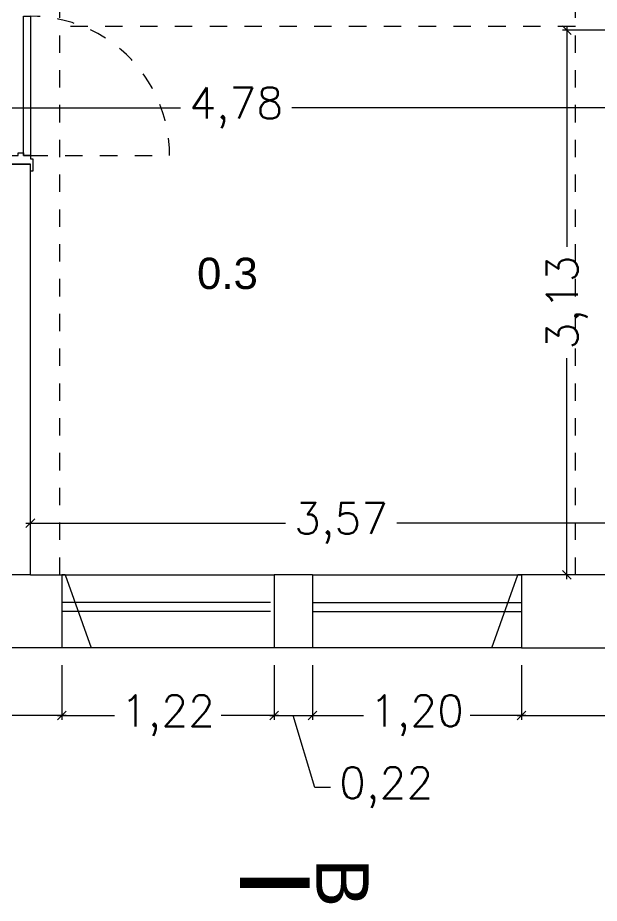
# Model space of a CAD drawing. Header units: millimetres. Extents: x 1778 to 2471, y 1406 to 1876.
# Drawn here: x 1840.56 to 1843.9, y 1645.16 to 1650.25 of the extents above; entities that cross this region are included whole.
import ezdxf
from ezdxf.enums import TextEntityAlignment as Align

# ---------------------------------------------------------------- set-up
doc = ezdxf.new("R2010")
doc.units = ezdxf.units.MM
doc.linetypes.add('DASHED', pattern=[19.05, 12.7, -6.35])
doc.linetypes.add('HIDDEN', pattern=[9.525, 6.35, -3.175])
for name, color, linetype in [('ARQ_CONSTRUIR_CORTE', 10, 'Continuous'), ('ARQ_CONSTRUIR_VISTA', 30, 'Continuous'), ('ARQ_CONTRUIR_VAOS', 40, 'Continuous'), ('ARQ_DEMOLIR_CORTE', 2, 'Continuous'), ('ARQ_EXISNTENTE_VISTA', 9, 'Continuous'), ('ARQ_EXISTENTE_CORTE', 6, 'Continuous'), ('ARQ_LINHA_CORTE', 4, 'Continuous')]:
    doc.layers.add(name, color=color, linetype=linetype)
doc.layers.add('ARQ_COTAS', color=5, linetype='Continuous', lineweight=0)
doc.styles.add('ROMA1_20', font='romans.shx', dxfattribs={"height": 0.18})
doc.styles.get("Standard").update_dxf_attribs({"font": 'arial.ttf'})
doc.dimstyles.new('1_100', dxfattribs={"dimscale": 0.5, "dimtxt": 0.1, "dimasz": 0.1, "dimexe": 0.05, "dimexo": 0.2, "dimgap": 0.09, "dimtad": 0, "dimzin": 0, "dimtxsty": 'ROMA1_20', "dimblk": 'OBLIQUE', "dimcen": 0.1, "dimdle": 0.05, "dimazin": 0, "dimtfac": 1, "dimtofl": 0, "dimtmove": 1, "dimatfit": 3, "dimldrblk": 'DOTSMALL', "dimfxl": 0.075, "dimtolj": 1, "dimtzin": 0, "dimarcsym": 0})

# ---------------------------------------------------------------- blocks, each defined once
blk = doc.blocks.new('_Oblique')
at = {"color": 0, "linetype": 'ByBlock', "lineweight": -2}
blk.add_line((-0.5, -0.5), (0.5, 0.5), dxfattribs=at)
blk = doc.blocks.new('*D109')
at = {"layer": 'ARQ_COTAS', "color": 0, "lineweight": -2}
for p, q in [((1840.63, 1647.1477), (1840.63, 1647.3698)), ((1844.2, 1647.1477), (1844.2, 1647.3698)), ((1840.605, 1647.3448), (1842.0957, 1647.3448)), ((1844.225, 1647.3448), (1842.7343, 1647.3448))]:
    blk.add_line(p, q, dxfattribs=at)
at = {"layer": 'Defpoints', "color": 0}
for p in [(1844.2, 1647.3448), (1840.63, 1647.0477), (1844.2, 1647.0477)]:
    blk.add_point(p, dxfattribs=at)
at = {"layer": 'ARQ_COTAS', "color": 0, "linetype": 'ByBlock', "lineweight": -2, "xscale": 0.05, "yscale": 0.05, "zscale": 0.05, "rotation": 180}
blk.add_blockref('_Oblique', (1840.63, 1647.3448), dxfattribs=at)
at = {"layer": 'ARQ_COTAS', "color": 0, "linetype": 'ByBlock', "lineweight": -2, "xscale": 0.05, "yscale": 0.05, "zscale": 0.05}
blk.add_blockref('_Oblique', (1844.2, 1647.3448), dxfattribs=at)
at = {"layer": 'ARQ_COTAS', "color": 0, "insert": (1842.415, 1647.3448), "char_height": 0.18, "attachment_point": 5, "style": 'ROMA1_20'}
blk.add_mtext('\\A1;3,57', dxfattribs=at)
blk = doc.blocks.new('_DOTSMALL')
at = {"color": 0, "linetype": 'ByBlock', "const_width": 0.5}
blk.add_lwpolyline([(-0.0625, 0, 1), (0.0625, 0, 1)], format="xyb", close=True, dxfattribs=at)
blk = doc.blocks.new('*D113')
at = {"layer": 'ARQ_COTAS', "color": 0, "lineweight": -2}
for p, q in [((1838.77, 1646.5277), (1838.77, 1646.2144)), ((1840.81, 1646.5277), (1840.81, 1646.2144)), ((1838.745, 1646.2394), (1839.4664, 1646.2394)), ((1840.835, 1646.2394), (1840.1136, 1646.2394))]:
    blk.add_line(p, q, dxfattribs=at)
at = {"layer": 'Defpoints', "color": 0}
for p in [(1838.77, 1646.6277), (1840.81, 1646.6277), (1840.81, 1646.2394)]:
    blk.add_point(p, dxfattribs=at)
at = {"layer": 'ARQ_COTAS', "color": 0, "linetype": 'ByBlock', "lineweight": -2, "xscale": 0.05, "yscale": 0.05, "zscale": 0.05, "rotation": 180}
blk.add_blockref('_Oblique', (1838.77, 1646.2394), dxfattribs=at)
at = {"layer": 'ARQ_COTAS', "color": 0, "linetype": 'ByBlock', "lineweight": -2, "xscale": 0.05, "yscale": 0.05, "zscale": 0.05}
blk.add_blockref('_Oblique', (1840.81, 1646.2394), dxfattribs=at)
at = {"layer": 'ARQ_COTAS', "color": 0, "insert": (1839.79, 1646.2394), "char_height": 0.18, "attachment_point": 5, "style": 'ROMA1_20'}
blk.add_mtext('\\A1;2,04', dxfattribs=at)
blk = doc.blocks.new('*D114')
at = {"layer": 'ARQ_COTAS', "color": 0, "lineweight": -2}
for p, q in [((1840.81, 1646.5277), (1840.81, 1646.2144)), ((1842.03, 1646.5277), (1842.03, 1646.2144)), ((1840.785, 1646.2394), (1841.1136, 1646.2394)), ((1842.055, 1646.2394), (1841.7264, 1646.2394))]:
    blk.add_line(p, q, dxfattribs=at)
at = {"layer": 'Defpoints', "color": 0}
for p in [(1840.81, 1646.6277), (1842.03, 1646.6277), (1842.03, 1646.2394)]:
    blk.add_point(p, dxfattribs=at)
at = {"layer": 'ARQ_COTAS', "color": 0, "linetype": 'ByBlock', "lineweight": -2, "xscale": 0.05, "yscale": 0.05, "zscale": 0.05, "rotation": 180}
blk.add_blockref('_Oblique', (1840.81, 1646.2394), dxfattribs=at)
at = {"layer": 'ARQ_COTAS', "color": 0, "linetype": 'ByBlock', "lineweight": -2, "xscale": 0.05, "yscale": 0.05, "zscale": 0.05}
blk.add_blockref('_Oblique', (1842.03, 1646.2394), dxfattribs=at)
at = {"layer": 'ARQ_COTAS', "color": 0, "insert": (1841.42, 1646.2394), "char_height": 0.18, "attachment_point": 5, "style": 'ROMA1_20'}
blk.add_mtext('\\A1;1,22', dxfattribs=at)
blk = doc.blocks.new('*D115')
at = {"layer": 'ARQ_COTAS', "color": 0, "lineweight": -2}
for p, q in [((1842.03, 1646.5277), (1842.03, 1646.2144)), ((1842.25, 1646.5277), (1842.25, 1646.2144)), ((1842.005, 1646.2394), (1842.275, 1646.2394)), ((1842.2642, 1645.8254), (1842.14, 1646.2394)), ((1842.3542, 1645.8254), (1842.2642, 1645.8254))]:
    blk.add_line(p, q, dxfattribs=at)
at = {"layer": 'Defpoints', "color": 0}
for p in [(1842.03, 1646.6277), (1842.25, 1646.6277), (1842.25, 1646.2394)]:
    blk.add_point(p, dxfattribs=at)
at = {"layer": 'ARQ_COTAS', "color": 0, "linetype": 'ByBlock', "lineweight": -2, "xscale": 0.05, "yscale": 0.05, "zscale": 0.05, "rotation": 180}
blk.add_blockref('_Oblique', (1842.03, 1646.2394), dxfattribs=at)
at = {"layer": 'ARQ_COTAS', "color": 0, "linetype": 'ByBlock', "lineweight": -2, "xscale": 0.05, "yscale": 0.05, "zscale": 0.05}
blk.add_blockref('_Oblique', (1842.25, 1646.2394), dxfattribs=at)
at = {"layer": 'ARQ_COTAS', "color": 0, "insert": (1842.6735, 1645.8254), "char_height": 0.18, "attachment_point": 5, "style": 'ROMA1_20'}
blk.add_mtext('\\A1;0,22', dxfattribs=at)
blk = doc.blocks.new('*D116')
at = {"layer": 'ARQ_COTAS', "color": 0, "lineweight": -2}
for p, q in [((1842.25, 1646.5277), (1842.25, 1646.2144)), ((1843.45, 1646.5277), (1843.45, 1646.2144)), ((1842.225, 1646.2394), (1842.5436, 1646.2394)), ((1843.475, 1646.2394), (1843.1564, 1646.2394))]:
    blk.add_line(p, q, dxfattribs=at)
at = {"layer": 'Defpoints', "color": 0}
for p in [(1842.25, 1646.6277), (1843.45, 1646.6277), (1843.45, 1646.2394)]:
    blk.add_point(p, dxfattribs=at)
at = {"layer": 'ARQ_COTAS', "color": 0, "linetype": 'ByBlock', "lineweight": -2, "xscale": 0.05, "yscale": 0.05, "zscale": 0.05, "rotation": 180}
blk.add_blockref('_Oblique', (1842.25, 1646.2394), dxfattribs=at)
at = {"layer": 'ARQ_COTAS', "color": 0, "linetype": 'ByBlock', "lineweight": -2, "xscale": 0.05, "yscale": 0.05, "zscale": 0.05}
blk.add_blockref('_Oblique', (1843.45, 1646.2394), dxfattribs=at)
at = {"layer": 'ARQ_COTAS', "color": 0, "insert": (1842.85, 1646.2394), "char_height": 0.18, "attachment_point": 5, "style": 'ROMA1_20'}
blk.add_mtext('\\A1;1,20', dxfattribs=at)
blk = doc.blocks.new('*D117')
at = {"layer": 'ARQ_COTAS', "color": 0, "lineweight": -2}
for p, q in [((1843.45, 1646.5277), (1843.45, 1646.2144)), ((1845.47, 1646.5277), (1845.47, 1646.2144)), ((1843.425, 1646.2394), (1844.1407, 1646.2394)), ((1845.495, 1646.2394), (1844.7793, 1646.2394))]:
    blk.add_line(p, q, dxfattribs=at)
at = {"layer": 'Defpoints', "color": 0}
for p in [(1843.45, 1646.6277), (1845.47, 1646.6277), (1845.47, 1646.2394)]:
    blk.add_point(p, dxfattribs=at)
at = {"layer": 'ARQ_COTAS', "color": 0, "linetype": 'ByBlock', "lineweight": -2, "xscale": 0.05, "yscale": 0.05, "zscale": 0.05, "rotation": 180}
blk.add_blockref('_Oblique', (1843.45, 1646.2394), dxfattribs=at)
at = {"layer": 'ARQ_COTAS', "color": 0, "linetype": 'ByBlock', "lineweight": -2, "xscale": 0.05, "yscale": 0.05, "zscale": 0.05}
blk.add_blockref('_Oblique', (1845.47, 1646.2394), dxfattribs=at)
at = {"layer": 'ARQ_COTAS', "color": 0, "insert": (1844.46, 1646.2394), "char_height": 0.18, "attachment_point": 5, "style": 'ROMA1_20'}
blk.add_mtext('\\A1;2,02', dxfattribs=at)
blk = doc.blocks.new('*D134')
at = {"layer": 'ARQ_COTAS', "color": 0, "lineweight": -2}
for p, q in [((1844.1, 1650.1777), (1843.6866, 1650.1777)), ((1843.7116, 1650.2027), (1843.7116, 1648.932)), ((1843.7116, 1647.0227), (1843.7116, 1648.2934)), ((1844.1, 1647.0477), (1843.6866, 1647.0477))]:
    blk.add_line(p, q, dxfattribs=at)
at = {"layer": 'Defpoints', "color": 0}
for p in [(1844.2, 1650.1777), (1843.7116, 1647.0477), (1844.2, 1647.0477)]:
    blk.add_point(p, dxfattribs=at)
at = {"layer": 'ARQ_COTAS', "color": 0, "linetype": 'ByBlock', "lineweight": -2, "xscale": 0.05, "yscale": 0.05, "zscale": 0.05}
for p, rotation in [((1843.7116, 1650.1777), 90), ((1843.7116, 1647.0477), 270)]:
    blk.add_blockref('_Oblique', p, dxfattribs=dict(at, rotation=rotation))
at = {"layer": 'ARQ_COTAS', "color": 0, "insert": (1843.7116, 1648.6127), "char_height": 0.18, "attachment_point": 5, "rotation": 90, "style": 'ROMA1_20'}
blk.add_mtext('\\A1;3,13', dxfattribs=at)
blk = doc.blocks.new('*D135')
at = {"layer": 'ARQ_COTAS', "color": 0, "lineweight": -2}
for p, q in [((1839.425, 1650.0777), (1839.425, 1649.7065)), ((1844.2, 1650.0777), (1844.2, 1649.7065)), ((1839.4, 1649.7315), (1841.4932, 1649.7315)), ((1844.225, 1649.7315), (1842.1318, 1649.7315))]:
    blk.add_line(p, q, dxfattribs=at)
at = {"layer": 'Defpoints', "color": 0}
for p in [(1839.425, 1650.1777), (1844.2, 1650.1777), (1844.2, 1649.7315)]:
    blk.add_point(p, dxfattribs=at)
at = {"layer": 'ARQ_COTAS', "color": 0, "linetype": 'ByBlock', "lineweight": -2, "xscale": 0.05, "yscale": 0.05, "zscale": 0.05, "rotation": 180}
blk.add_blockref('_Oblique', (1839.425, 1649.7315), dxfattribs=at)
at = {"layer": 'ARQ_COTAS', "color": 0, "linetype": 'ByBlock', "lineweight": -2, "xscale": 0.05, "yscale": 0.05, "zscale": 0.05}
blk.add_blockref('_Oblique', (1844.2, 1649.7315), dxfattribs=at)
at = {"layer": 'ARQ_COTAS', "color": 0, "insert": (1841.8125, 1649.7315), "char_height": 0.18, "attachment_point": 5, "style": 'ROMA1_20'}
blk.add_mtext('\\A1;4,78', dxfattribs=at)

msp = doc.modelspace()

# ---------------------------------------------------------------- linework, layer by layer
at = {"layer": 'ARQ_CONSTRUIR_CORTE'}
for p, q in [((1840.5, 1649.4077), (1840.63, 1649.4077)), ((1840.63, 1649.1877), (1840.63, 1649.4077)), ((1840.63, 1649.3377), (1840.63, 1649.3777)), ((1840.63, 1647.0477), (1840.63, 1649.1877)), ((1840.81, 1647.0477), (1840.81, 1646.6277)), ((1842.03, 1647.0477), (1842.03, 1646.6277)), ((1842.25, 1647.0477), (1842.03, 1647.0477)), ((1842.25, 1647.0477), (1842.25, 1646.6277)), ((1843.45, 1647.0477), (1843.45, 1646.6277)), ((1842.25, 1646.6277), (1842.03, 1646.6277))]:
    msp.add_line(p, q, dxfattribs=at)
at = {"layer": 'ARQ_CONSTRUIR_VISTA'}
for p, q in [((1840.81, 1647.0477), (1842.03, 1647.0477)), ((1842.25, 1647.0477), (1843.45, 1647.0477)), ((1842.03, 1646.6277), (1840.81, 1646.6277)), ((1843.45, 1646.6277), (1842.25, 1646.6277))]:
    msp.add_line(p, q, dxfattribs=at)
at = {"layer": 'ARQ_CONTRUIR_VAOS', "linetype": 'HIDDEN', "ltscale": 0.01}
msp.add_line((1840.63, 1649.4577), (1841.43, 1649.4577), dxfattribs=at)
at = {"layer": 'ARQ_CONTRUIR_VAOS'}
for p, q in [((1842.01, 1646.8877), (1840.81, 1646.8877)), ((1842.25, 1646.8877), (1843.45, 1646.8877)), ((1842.01, 1646.8377), (1840.81, 1646.8377)), ((1842.25, 1646.8377), (1843.45, 1646.8377))]:
    msp.add_line(p, q, dxfattribs=at)
for points in [[(1840.59, 1649.4577), (1840.59, 1650.2577), (1840.63, 1650.2577), (1840.63, 1649.4577)], [(1840.485, 1649.3677), (1840.485, 1649.4377), (1840.5, 1649.4377), (1840.5, 1649.4577), (1840.56, 1649.4577), (1840.56, 1649.4727), (1840.59, 1649.4727), (1840.59, 1649.4577), (1840.63, 1649.4577), (1840.63, 1649.4377), (1840.645, 1649.4377), (1840.645, 1649.3677), (1840.63, 1649.3677), (1840.63, 1649.4077), (1840.5, 1649.4077), (1840.5, 1649.3677)]]:
    msp.add_lwpolyline(points, close=True, dxfattribs=at)
at = {"layer": 'ARQ_CONTRUIR_VAOS', "linetype": 'HIDDEN', "ltscale": 0.01}
msp.add_arc((1840.63, 1649.4577), 0.8, 0, 92.866, dxfattribs=at)
at = {"layer": 'ARQ_DEMOLIR_CORTE'}
for p, q in [((1840.63, 1647.0477), (1840.5, 1647.0477)), ((1840.83, 1647.0477), (1840.81, 1647.0477)), ((1840.83, 1647.0477), (1840.98, 1646.6277)), ((1843.28, 1646.6277), (1843.43, 1647.0477)), ((1843.45, 1647.0477), (1843.43, 1647.0477)), ((1840.98, 1646.6277), (1840.81, 1646.6277)), ((1843.45, 1646.6277), (1843.28, 1646.6277))]:
    msp.add_line(p, q, dxfattribs=at)
at = {"layer": 'ARQ_EXISNTENTE_VISTA', "linetype": 'DASHED', "ltscale": 0.005}
for p, q in [((1840.8, 1647.0477), (1840.8, 1654.8977)), ((1843.76, 1647.0477), (1843.76, 1654.8977)), ((1843.76, 1650.1977), (1840.8, 1650.1977))]:
    msp.add_line(p, q, dxfattribs=at)
at = {"layer": 'ARQ_EXISTENTE_CORTE'}
for p, q in [((1840.63, 1647.0477), (1840.81, 1647.0477)), ((1844.2, 1647.0477), (1843.45, 1647.0477)), ((1840.81, 1646.6277), (1838.77, 1646.6277)), ((1843.45, 1646.6277), (1845.47, 1646.6277))]:
    msp.add_line(p, q, dxfattribs=at)
at = {"layer": 'ARQ_LINHA_CORTE'}
msp.add_lwpolyline([(1842.235, 1645.2777, 0.06, 0.06, 0), (1841.835, 1645.2777, 0, 0, 0), (1841.835, 1646.7777, 0, 0, 0)], format="xyseb", dxfattribs=at)

# ---------------------------------------------------------------- texts
at = {"layer": 'ARQ_CONSTRUIR_VISTA'}
msp.add_text('0.3', height=0.18, dxfattribs=at).set_placement((1841.5872, 1648.69))
at = {"layer": 'ARQ_LINHA_CORTE'}
msp.add_text('B', height=0.3, rotation=270, dxfattribs=at).set_placement((1842.2727, 1645.2777), align=Align.CENTER)

# ---------------------------------------------------------------- dimensions: what is measured, and where the dimension line sits
at = {"layer": 'ARQ_COTAS'}
for base, p1, p2, picture, middle in [((1844.2000004153, 1649.7315314499), (1839.4250004153, 1650.1777034759), (1844.2000004153, 1650.1777034759), '*D135', (1841.8125004153, 1649.7315314499)), ((1844.2, 1647.3448), (1840.63, 1647.0477), (1844.2, 1647.0477), '*D109', (1842.415, 1647.3448)), ((1840.81, 1646.2394), (1838.77, 1646.6277), (1840.81, 1646.6277), '*D113', (1839.79, 1646.2394)), ((1842.03, 1646.2394), (1840.81, 1646.6277), (1842.03, 1646.6277), '*D114', (1841.42, 1646.2394)), ((1842.25, 1646.2394), (1842.03, 1646.6277), (1842.25, 1646.6277), '*D115', (1842.3992, 1645.8254)), ((1843.45, 1646.2394), (1842.25, 1646.6277), (1843.45, 1646.6277), '*D116', (1842.85, 1646.2394)), ((1845.47, 1646.2394), (1843.45, 1646.6277), (1845.47, 1646.6277), '*D117', (1844.46, 1646.2394))]:
    dim = msp.add_linear_dim(base=base, p1=p1, p2=p2, dimstyle='1_100', dxfattribs=at)
    dim.commit()
    dim.dimension.update_dxf_attribs({"geometry": picture, "text_midpoint": middle})
dim = msp.add_linear_dim(base=(1843.7116, 1647.0477), p1=(1844.2, 1650.1777), p2=(1844.2, 1647.0477), angle=90, dimstyle='1_100', dxfattribs=at)
dim.commit()
dim.dimension.update_dxf_attribs({"geometry": '*D134', "text_midpoint": (1843.7116, 1648.6127)})

doc.saveas('drawing.dxf')
